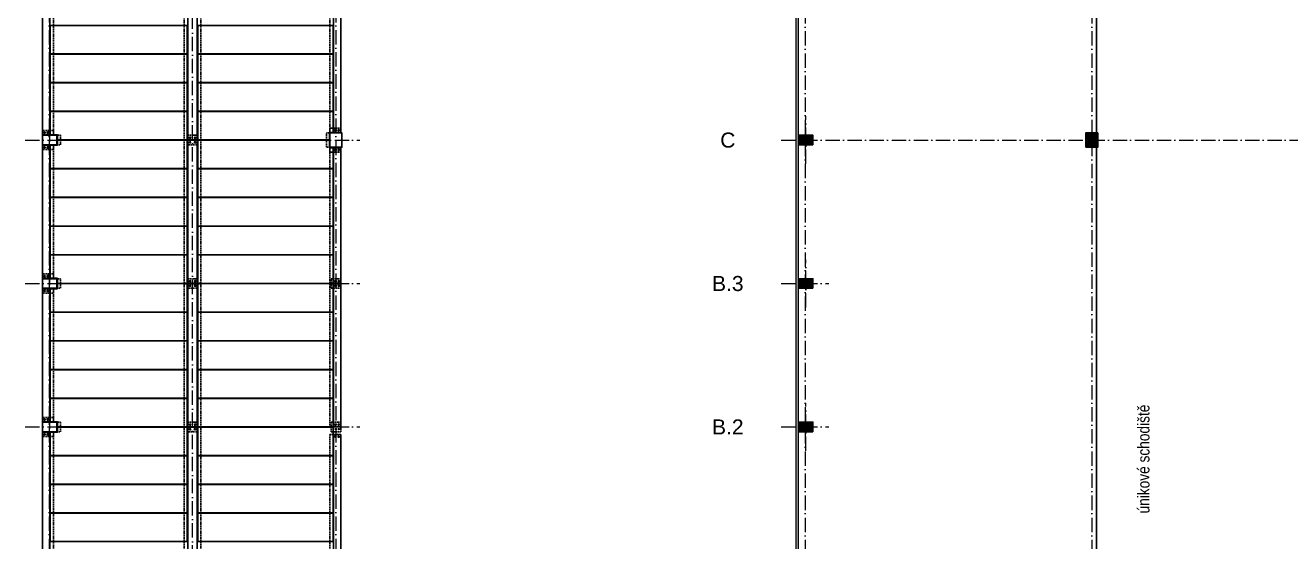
# Model space of a CAD drawing. Header units: millimetres. Extents: x 325046 to 1268204, y 1875583 to 2761998.
# Drawn here: x 527961 to 580926, y 2502093 to 2523693 of the extents above; entities that cross this region are included whole.
import ezdxf
from ezdxf.enums import TextEntityAlignment as Align

# ---------------------------------------------------------------- set-up
doc = ezdxf.new("R2010")
doc.units = ezdxf.units.MM
doc.header["$LTSCALE"] = 100
for name, pattern in [('ACAD_ISO10W100', [18.5, 12, -3, 0.5, -3]), ('DASHDOT', [1, 0.5, -0.25, 0, -0.25]), ('DASHED', [0.75, 0.5, -0.25])]:
    doc.linetypes.add(name, pattern=pattern)
for name, color, linetype in [('005', 9, 'Continuous'), ('025', 1, 'Continuous'), ('035', 7, 'Continuous'), ('050', 4, 'Continuous'), ('070', 6, 'Continuous'), ('KOTY', 2, 'Continuous'), ('ŽB- SLOUPY', 3, 'Continuous')]:
    doc.layers.add(name, color=color, linetype=linetype)
for name, color, linetype, lineweight in [('Objekty - osy', 5, 'ACAD_ISO10W100', 20), ('OBVODOVÝ PLÁŠŤ', 2, 'Continuous', 9), ('ŽB - Šraf-prefa', 253, 'Continuous', 13)]:
    doc.layers.add(name, color=color, linetype=linetype, lineweight=lineweight)
doc.layers.add('Popis OS', color=7, linetype='Continuous', true_color=0xbd0a5d)
doc.layers.add('Příprava na dock', color=7, linetype='Continuous', true_color=0x616161)
doc.layers.add('TECH - počty osob', color=7, linetype='Continuous', lineweight=9, true_color=0xf91a5d)
doc.layers.add('Šrafy - VÝPLŇ', color=7, linetype='Continuous', lineweight=15, true_color=0x9b9908)
doc.styles.add('ARIAL NARROW', font='ARIALN.TTF')
doc.styles.add('ARIL-TENKÝ', font='arial.ttf')

# ---------------------------------------------------------------- blocks, each defined once
blk = doc.blocks.new('PR24_PU')
at = {"layer": '035', "linetype": 'DASHED'}
for points in [[(1014329, -5436627), (1014329, -5436627), (1014329, -5436627), (1014329, -5436627), (1014329, -5436627), (1014329, -5436627), (1014329, -5436627), (1014179, -5436627), (1014179, -5430647), (1014329, -5430647), (1014329, -5430647), (1014329, -5430647)], [(1014729, -5436627), (1014729, -5436627), (1014729, -5436627), (1014729, -5436627), (1014729, -5436627), (1014729, -5436627), (1014729, -5436627), (1014879, -5436627), (1014879, -5430647), (1014729, -5430647), (1014729, -5430647), (1014729, -5430647)]]:
    blk.add_lwpolyline(points, dxfattribs=at)
at = {"layer": '035'}
blk.add_lwpolyline([(1014329, -5430647), (1014729, -5430647), (1014729, -5436627), (1014329, -5436627)], close=True, dxfattribs=at)
for centre in [(1014429, -5430737), (1014629, -5430737), (1014429, -5436537), (1014629, -5436537)]:
    blk.add_circle(centre, 25, dxfattribs=at)
at = {"layer": 'Příprava na dock', "linetype": 'DASHDOT', "ltscale": 0.5}
for points in [[(1014379, -5430737), (1014479, -5430737)], [(1014429, -5430687), (1014429, -5430787)], [(1014679, -5430737), (1014579, -5430737)], [(1014629, -5430687), (1014629, -5430787)], [(1014379, -5436537), (1014479, -5436537)], [(1014429, -5436587), (1014429, -5436487)], [(1014679, -5436537), (1014579, -5436537)], [(1014629, -5436587), (1014629, -5436487)]]:
    blk.add_lwpolyline(points, dxfattribs=at)
blk = doc.blocks.new('PR25_PU')
at = {"layer": '035', "linetype": 'DASHED'}
blk.add_lwpolyline([(1022429, -5430647), (1022429, -5430647), (1022429, -5430647), (1022429, -5430647), (1022429, -5430647), (1022429, -5430647), (1022429, -5430647), (1022279, -5430647), (1022279, -5436627), (1022429, -5436627), (1022429, -5436627), (1022429, -5436627)], dxfattribs=at)
at = {"layer": '035'}
blk.add_lwpolyline([(1022729, -5436627), (1022429, -5436627), (1022429, -5430647), (1022729, -5430647)], close=True, dxfattribs=at)
for centre in [(1022514, -5430737), (1022644, -5430737), (1022514, -5436537), (1022644, -5436537)]:
    blk.add_circle(centre, 25, dxfattribs=at)
at = {"layer": 'Příprava na dock', "linetype": 'DASHDOT', "ltscale": 0.5}
for points in [[(1022464, -5430737), (1022564, -5430737)], [(1022514, -5430687), (1022514, -5430787)], [(1022694, -5430737), (1022594, -5430737)], [(1022644, -5430687), (1022644, -5430787)], [(1022464, -5436537), (1022564, -5436537)], [(1022514, -5436587), (1022514, -5436487)], [(1022694, -5436537), (1022594, -5436537)], [(1022644, -5436587), (1022644, -5436487)]]:
    blk.add_lwpolyline(points, dxfattribs=at)
blk = doc.blocks.new('PR4_PU')
at = {"layer": '035', "linetype": 'DASHED'}
blk.add_lwpolyline([(540429, -5620464), (540429, -5620464), (540429, -5620464), (540429, -5620464), (540429, -5620464), (540429, -5620464), (540429, -5620464), (540279, -5620464), (540279, -5626134), (540429, -5626134), (540429, -5626134), (540429, -5626134)], dxfattribs=at)
at = {"layer": '035'}
blk.add_lwpolyline([(540729, -5626134), (540429, -5626134), (540429, -5620464), (540729, -5620464)], close=True, dxfattribs=at)
for centre in [(540514, -5620554), (540644, -5620554), (540514, -5626044), (540644, -5626044)]:
    blk.add_circle(centre, 25, dxfattribs=at)
at = {"layer": 'Příprava na dock', "linetype": 'DASHDOT', "ltscale": 0.5}
for points in [[(540464, -5620554), (540564, -5620554)], [(540514, -5620504), (540514, -5620604)], [(540694, -5620554), (540594, -5620554)], [(540644, -5620504), (540644, -5620604)], [(540464, -5626044), (540564, -5626044)], [(540514, -5626094), (540514, -5625994)], [(540694, -5626044), (540594, -5626044)], [(540644, -5626094), (540644, -5625994)]]:
    blk.add_lwpolyline(points, dxfattribs=at)
blk = doc.blocks.new('PR3_PU')
at = {"layer": '035'}
blk.add_lwpolyline([(524254, -5614234), (524554, -5614234), (524554, -5608674), (524254, -5608674)], close=True, dxfattribs=at)
at = {"layer": '035', "linetype": 'DASHED'}
blk.add_lwpolyline([(524554, -5608674), (524554, -5608674), (524554, -5608674), (524554, -5608674), (524554, -5608674), (524554, -5608674), (524554, -5608674), (524704, -5608674), (524704, -5614234), (524554, -5614234), (524554, -5614234), (524554, -5614234)], dxfattribs=at)
at = {"layer": '035'}
for centre in [(524339, -5608764), (524469, -5608764), (524339, -5614144), (524469, -5614144)]:
    blk.add_circle(centre, 25, dxfattribs=at)
at = {"layer": 'Příprava na dock', "linetype": 'DASHDOT', "ltscale": 0.5}
for points in [[(524289, -5608764), (524389, -5608764)], [(524339, -5608714), (524339, -5608814)], [(524519, -5608764), (524419, -5608764)], [(524469, -5608714), (524469, -5608814)], [(524289, -5614144), (524389, -5614144)], [(524339, -5614194), (524339, -5614094)], [(524519, -5614144), (524419, -5614144)], [(524469, -5614194), (524469, -5614094)]]:
    blk.add_lwpolyline(points, dxfattribs=at)
blk = doc.blocks.new('PR7_PU')
at = {"layer": '035'}
blk.add_lwpolyline([(540729, -5650134), (540429, -5650134), (540429, -5644464), (540729, -5644464)], close=True, dxfattribs=at)
at = {"layer": '035', "linetype": 'DASHED'}
blk.add_lwpolyline([(540429, -5644574), (540429, -5644574), (540429, -5644574), (540429, -5644574), (540429, -5644574), (540429, -5644574), (540429, -5644574), (540279, -5644574), (540279, -5650134), (540429, -5650134), (540429, -5650134), (540429, -5650134)], dxfattribs=at)
at = {"layer": '035'}
for centre in [(540514, -5644554), (540644, -5644554), (540514, -5650044), (540644, -5650044)]:
    blk.add_circle(centre, 25, dxfattribs=at)
at = {"layer": 'Příprava na dock', "linetype": 'DASHDOT', "ltscale": 0.5}
for points in [[(540464, -5644554), (540564, -5644554)], [(540514, -5644504), (540514, -5644604)], [(540694, -5644554), (540594, -5644554)], [(540644, -5644504), (540644, -5644604)], [(540464, -5650044), (540564, -5650044)], [(540514, -5650094), (540514, -5649994)], [(540694, -5650044), (540594, -5650044)], [(540644, -5650094), (540644, -5649994)]]:
    blk.add_lwpolyline(points, dxfattribs=at)
blk = doc.blocks.new('PR1.1_PU')
at = {"layer": '005', "linetype": 'DASHDOT', "ltscale": 0.5}
for points in [[(520259, -5682554), (520359, -5682554)], [(520309, -5682504), (520309, -5682604)], [(520559, -5682554), (520459, -5682554)], [(520509, -5682504), (520509, -5682604)], [(520259, -5688354), (520359, -5688354)], [(520309, -5688404), (520309, -5688304)], [(520559, -5688354), (520459, -5688354)], [(520509, -5688404), (520509, -5688304)]]:
    blk.add_lwpolyline(points, dxfattribs=at)
at = {"layer": '035', "linetype": 'DASHED'}
for points in [[(520209, -5682464), (520209, -5682464), (520209, -5682464), (520209, -5682464), (520209, -5682464), (520209, -5682464), (520209, -5682464), (520059, -5682464), (520059, -5688444), (520209, -5688444), (520209, -5688444), (520209, -5688444)], [(520609, -5682464), (520609, -5682464), (520609, -5682464), (520609, -5682464), (520609, -5682464), (520609, -5682464), (520609, -5682464), (520759, -5682464), (520759, -5688234), (520609, -5688234), (520609, -5688334), (520609, -5688334)]]:
    blk.add_lwpolyline(points, dxfattribs=at)
at = {"layer": '035'}
blk.add_lwpolyline([(520209, -5688444), (520609, -5688444), (520609, -5682464), (520209, -5682464)], close=True, dxfattribs=at)
for centre in [(520309, -5682554), (520509, -5682554), (520309, -5688354), (520509, -5688354)]:
    blk.add_circle(centre, 25, dxfattribs=at)

msp = doc.modelspace()

# ---------------------------------------------------------------- hatches: boundary and pattern name
at = {"layer": '025'}
h = msp.add_hatch(color=256, dxfattribs=at)
h.dxf.hatch_style = 1
edge = h.paths.add_edge_path()
edge.add_arc((528770.8, 2519202.7), 10, 0, 360)
h = msp.add_hatch(color=256, dxfattribs=at)
h.dxf.hatch_style = 1
edge = h.paths.add_edge_path()
edge.add_arc((528900.8, 2519202.7), 10, 0, 360)
h = msp.add_hatch(color=256, dxfattribs=at)
h.dxf.hatch_style = 1
edge = h.paths.add_edge_path()
edge.add_arc((540945.8, 2519302.7), 10, 0, 360)
h = msp.add_hatch(color=256, dxfattribs=at)
h.dxf.hatch_style = 1
edge = h.paths.add_edge_path()
edge.add_arc((541075.8, 2519302.7), 10, 0, 360)
h = msp.add_hatch(color=256, dxfattribs=at)
h.dxf.hatch_style = 1
edge = h.paths.add_edge_path()
edge.add_arc((528770.8, 2518582.7), 10, 0, 360)
h = msp.add_hatch(color=256, dxfattribs=at)
h.dxf.hatch_style = 1
edge = h.paths.add_edge_path()
edge.add_arc((528900.8, 2518582.7), 10, 0, 360)
h = msp.add_hatch(color=256, dxfattribs=at)
h.dxf.hatch_style = 1
edge = h.paths.add_edge_path()
edge.add_arc((534860.8, 2518992.7), 10, 0, 360)
h = msp.add_hatch(color=256, dxfattribs=at)
h.dxf.hatch_style = 1
edge = h.paths.add_edge_path()
edge.add_arc((534860.8, 2518792.7), 10, 0, 360)
h = msp.add_hatch(color=256, dxfattribs=at)
h.dxf.hatch_style = 1
edge = h.paths.add_edge_path()
edge.add_arc((535060.8, 2518992.7), 10, 0, 360)
h = msp.add_hatch(color=256, dxfattribs=at)
h.dxf.hatch_style = 1
edge = h.paths.add_edge_path()
edge.add_arc((535060.8, 2518792.7), 10, 0, 360)
h = msp.add_hatch(color=256, dxfattribs=at)
h.dxf.hatch_style = 1
edge = h.paths.add_edge_path()
edge.add_arc((540945.8, 2518482.7), 10, 0, 360)
h = msp.add_hatch(color=256, dxfattribs=at)
h.dxf.hatch_style = 1
edge = h.paths.add_edge_path()
edge.add_arc((541075.8, 2518482.7), 10, 0, 360)
h = msp.add_hatch(color=256, dxfattribs=at)
h.dxf.hatch_style = 1
edge = h.paths.add_edge_path()
edge.add_arc((528770.8, 2513202.7), 10, 0, 360)
h = msp.add_hatch(color=256, dxfattribs=at)
h.dxf.hatch_style = 1
edge = h.paths.add_edge_path()
edge.add_arc((528900.8, 2513202.7), 10, 0, 360)
h = msp.add_hatch(color=256, dxfattribs=at)
h.dxf.hatch_style = 1
edge = h.paths.add_edge_path()
edge.add_arc((534860.8, 2512992.7), 10, 0, 360)
h = msp.add_hatch(color=256, dxfattribs=at)
h.dxf.hatch_style = 1
edge = h.paths.add_edge_path()
edge.add_arc((534860.8, 2512792.7), 10, 0, 360)
h = msp.add_hatch(color=256, dxfattribs=at)
h.dxf.hatch_style = 1
edge = h.paths.add_edge_path()
edge.add_arc((535060.8, 2512992.7), 10, 0, 360)
h = msp.add_hatch(color=256, dxfattribs=at)
h.dxf.hatch_style = 1
edge = h.paths.add_edge_path()
edge.add_arc((535060.8, 2512792.7), 10, 0, 360)
h = msp.add_hatch(color=256, dxfattribs=at)
h.dxf.hatch_style = 1
edge = h.paths.add_edge_path()
edge.add_arc((540945.8, 2512992.7), 10, 0, 360)
h = msp.add_hatch(color=256, dxfattribs=at)
h.dxf.hatch_style = 1
edge = h.paths.add_edge_path()
edge.add_arc((540945.8, 2512792.7), 10, 0, 360)
h = msp.add_hatch(color=256, dxfattribs=at)
h.dxf.hatch_style = 1
edge = h.paths.add_edge_path()
edge.add_arc((541075.8, 2512992.7), 10, 0, 360)
h = msp.add_hatch(color=256, dxfattribs=at)
h.dxf.hatch_style = 1
edge = h.paths.add_edge_path()
edge.add_arc((541075.8, 2512792.7), 10, 0, 360)
h = msp.add_hatch(color=256, dxfattribs=at)
h.dxf.hatch_style = 1
edge = h.paths.add_edge_path()
edge.add_arc((528770.8, 2512582.7), 10, 0, 360)
h = msp.add_hatch(color=256, dxfattribs=at)
h.dxf.hatch_style = 1
edge = h.paths.add_edge_path()
edge.add_arc((528900.8, 2512582.7), 10, 0, 360)
h = msp.add_hatch(color=256, dxfattribs=at)
h.dxf.hatch_style = 1
edge = h.paths.add_edge_path()
edge.add_arc((528770.8, 2507202.7), 10, 0, 360)
h = msp.add_hatch(color=256, dxfattribs=at)
h.dxf.hatch_style = 1
edge = h.paths.add_edge_path()
edge.add_arc((528900.8, 2507202.7), 10, 0, 360)
h = msp.add_hatch(color=256, dxfattribs=at)
h.dxf.hatch_style = 1
edge = h.paths.add_edge_path()
edge.add_arc((534860.8, 2506992.7), 10, 0, 360)
h = msp.add_hatch(color=256, dxfattribs=at)
h.dxf.hatch_style = 1
edge = h.paths.add_edge_path()
edge.add_arc((535060.8, 2506992.7), 10, 0, 360)
h = msp.add_hatch(color=256, dxfattribs=at)
h.dxf.hatch_style = 1
edge = h.paths.add_edge_path()
edge.add_arc((540945.8, 2506992.7), 10, 0, 360)
h = msp.add_hatch(color=256, dxfattribs=at)
h.dxf.hatch_style = 1
edge = h.paths.add_edge_path()
edge.add_arc((541075.8, 2506992.7), 10, 0, 360)
h = msp.add_hatch(color=256, dxfattribs=at)
h.dxf.hatch_style = 1
edge = h.paths.add_edge_path()
edge.add_arc((528770.8, 2506582.7), 10, 0, 360)
h = msp.add_hatch(color=256, dxfattribs=at)
h.dxf.hatch_style = 1
edge = h.paths.add_edge_path()
edge.add_arc((528900.8, 2506582.7), 10, 0, 360)
h = msp.add_hatch(color=256, dxfattribs=at)
h.dxf.hatch_style = 1
edge = h.paths.add_edge_path()
edge.add_arc((534860.8, 2506792.7), 10, 0, 360)
h = msp.add_hatch(color=256, dxfattribs=at)
h.dxf.hatch_style = 1
edge = h.paths.add_edge_path()
edge.add_arc((535060.8, 2506792.7), 10, 0, 360)
h = msp.add_hatch(color=256, dxfattribs=at)
h.dxf.hatch_style = 1
edge = h.paths.add_edge_path()
edge.add_arc((540945.8, 2506792.7), 10, 0, 360)
h = msp.add_hatch(color=256, dxfattribs=at)
h.dxf.hatch_style = 1
edge = h.paths.add_edge_path()
edge.add_arc((541075.8, 2506792.7), 10, 0, 360)
at = {"layer": 'Šrafy - VÝPLŇ', "linetype": 'ByBlock', "ltscale": 100}
h = msp.add_hatch(color=256, dxfattribs=at)
h.dxf.hatch_style = 1
h.paths.add_polyline_path([(560325.8, 2531242.7), (560205.8, 2531242.7), (560205.8, 2470422.7), (632970.8, 2470422.7), (632970.8, 2470542.7), (560325.8, 2470542.7)])
at = {"layer": 'ŽB - Šraf-prefa'}
h = msp.add_hatch(color=256, dxfattribs=at)
h.dxf.hatch_style = 1
h.paths.add_polyline_path([(560925.8, 2518692.7), (560925.8, 2519092.7), (560325.8, 2519092.7), (560325.8, 2518692.7)])
h = msp.add_hatch(color=256, dxfattribs=at)
h.dxf.hatch_style = 1
h.paths.add_polyline_path([(572350.8, 2518592.7), (572850.8, 2518592.7), (572850.8, 2519192.7), (572350.8, 2519192.7)])
h = msp.add_hatch(color=256, dxfattribs=at)
h.dxf.hatch_style = 1
h.paths.add_polyline_path([(560925.8, 2512692.7), (560925.8, 2513092.7), (560325.8, 2513092.7), (560325.8, 2512692.7)])
h = msp.add_hatch(color=256, dxfattribs=at)
h.dxf.hatch_style = 1
h.paths.add_polyline_path([(560925.8, 2506692.7), (560925.8, 2507092.7), (560325.8, 2507092.7), (560325.8, 2506692.7)])

# ---------------------------------------------------------------- linework, layer by layer
msp.add_line((572800.8, 2471142.7), (572800.8, 2530692.7))
at = {"layer": '005'}
for points in [[(534740.8, 2522497.7), (534740.8, 2523687.7), (529005.8, 2523687.7), (529005.8, 2522497.7)], [(535180.8, 2523687.7), (535180.8, 2522497.7), (540840.8, 2522497.7), (540840.8, 2523687.7)], [(534740.8, 2522487.7), (534740.8, 2521297.7), (529005.8, 2521297.7), (529005.8, 2522487.7)], [(535180.8, 2522487.7), (535180.8, 2521297.7), (540840.8, 2521297.7), (540840.8, 2522487.7)], [(534740.8, 2521287.7), (534740.8, 2520097.7), (529005.8, 2520097.7), (529005.8, 2521287.7)], [(535180.8, 2521287.7), (535180.8, 2520097.7), (540840.8, 2520097.7), (540840.8, 2521287.7)], [(534740.8, 2520087.7), (534740.8, 2519112.7), (534740.8, 2519112.7), (534740.8, 2518897.7), (529305.8, 2518897.7), (529305.8, 2519112.7), (529005.8, 2519112.7), (529005.8, 2520087.7)], [(535180.8, 2520087.7), (535180.8, 2519112.7), (535180.8, 2519112.7), (535180.8, 2518897.7), (540690.8, 2518897.7), (540690.8, 2519212.7), (540840.8, 2519212.7), (540840.8, 2520087.7)], [(534740.8, 2517697.7), (534740.8, 2518672.7), (534740.8, 2518672.7), (534740.8, 2518887.7), (529305.8, 2518887.7), (529305.8, 2518672.7), (529005.8, 2518672.7), (529005.8, 2517697.7)], [(535180.8, 2517697.7), (535180.8, 2518672.7), (535180.8, 2518672.7), (535180.8, 2518887.7), (540690.8, 2518887.7), (540690.8, 2518572.7), (540840.8, 2518572.7), (540840.8, 2517697.7)], [(534740.8, 2516497.7), (534740.8, 2517687.7), (529005.8, 2517687.7), (529005.8, 2516497.7)], [(535180.8, 2517687.7), (535180.8, 2516497.7), (540840.8, 2516497.7), (540840.8, 2517687.7)], [(534740.8, 2516487.7), (534740.8, 2515297.7), (529005.8, 2515297.7), (529005.8, 2516487.7)], [(535180.8, 2516487.7), (535180.8, 2515297.7), (540840.8, 2515297.7), (540840.8, 2516487.7)], [(534740.8, 2515287.7), (534740.8, 2514097.7), (529005.8, 2514097.7), (529005.8, 2515287.7)], [(535180.8, 2515287.7), (535180.8, 2514097.7), (540840.8, 2514097.7), (540840.8, 2515287.7)], [(534740.8, 2514087.7), (534740.8, 2513112.7), (534740.8, 2513112.7), (534740.8, 2512897.7), (529305.8, 2512897.7), (529305.8, 2513112.7), (529005.8, 2513112.7), (529005.8, 2514087.7)], [(535180.8, 2512897.7), (535180.8, 2514087.7), (540840.8, 2514087.7), (540840.8, 2512897.7)], [(534740.8, 2511697.7), (534740.8, 2512672.7), (534740.8, 2512672.7), (534740.8, 2512887.7), (529305.8, 2512887.7), (529305.8, 2512672.7), (529005.8, 2512672.7), (529005.8, 2511697.7)], [(535180.8, 2512887.7), (535180.8, 2511697.7), (540840.8, 2511697.7), (540840.8, 2512887.7)], [(534740.8, 2510497.7), (534740.8, 2511687.7), (529005.8, 2511687.7), (529005.8, 2510497.7)], [(535180.8, 2511687.7), (535180.8, 2510497.7), (540840.8, 2510497.7), (540840.8, 2511687.7)], [(534740.8, 2510487.7), (534740.8, 2509297.7), (529005.8, 2509297.7), (529005.8, 2510487.7)], [(535180.8, 2510487.7), (535180.8, 2509297.7), (540840.8, 2509297.7), (540840.8, 2510487.7)], [(534740.8, 2509287.7), (534740.8, 2508097.7), (529005.8, 2508097.7), (529005.8, 2509287.7)], [(535180.8, 2509287.7), (535180.8, 2508097.7), (540840.8, 2508097.7), (540840.8, 2509287.7)], [(534740.8, 2508087.7), (534740.8, 2507112.7), (534740.8, 2507112.7), (534740.8, 2506897.7), (529305.8, 2506897.7), (529305.8, 2507112.7), (529005.8, 2507112.7), (529005.8, 2508087.7)], [(535180.8, 2506897.7), (535180.8, 2508087.7), (540840.8, 2508087.7), (540840.8, 2506897.7)], [(534740.8, 2505697.7), (534740.8, 2506672.7), (534740.8, 2506672.7), (534740.8, 2506887.7), (529305.8, 2506887.7), (529305.8, 2506672.7), (529005.8, 2506672.7), (529005.8, 2505697.7)], [(535180.8, 2506887.7), (535180.8, 2505697.7), (540840.8, 2505697.7), (540840.8, 2506887.7)], [(534740.8, 2504497.7), (534740.8, 2505687.7), (529005.8, 2505687.7), (529005.8, 2504497.7)], [(535180.8, 2505687.7), (535180.8, 2504497.7), (540840.8, 2504497.7), (540840.8, 2505687.7)], [(534740.8, 2504487.7), (534740.8, 2503297.7), (529005.8, 2503297.7), (529005.8, 2504487.7)], [(535180.8, 2504487.7), (535180.8, 2503297.7), (540840.8, 2503297.7), (540840.8, 2504487.7)], [(534740.8, 2503287.7), (534740.8, 2502097.7), (529005.8, 2502097.7), (529005.8, 2503287.7)], [(535180.8, 2503287.7), (535180.8, 2502097.7), (540840.8, 2502097.7), (540840.8, 2503287.7)]]:
    msp.add_lwpolyline(points, close=True, dxfattribs=at)
at = {"layer": '005', "linetype": 'DASHDOT', "ltscale": 0.5}
for points in [[(528720.8, 2519202.7), (528820.8, 2519202.7)], [(528770.8, 2519252.7), (528770.8, 2519152.7)], [(528850.8, 2519202.7), (528950.8, 2519202.7)], [(528900.8, 2519252.7), (528900.8, 2519152.7)], [(534860.8, 2518942.7), (534860.8, 2519042.7)], [(535060.8, 2518942.7), (535060.8, 2519042.7)], [(540995.8, 2519302.7), (540895.8, 2519302.7)], [(540945.8, 2519352.7), (540945.8, 2519252.7)], [(541125.8, 2519302.7), (541025.8, 2519302.7)], [(541075.8, 2519352.7), (541075.8, 2519252.7)], [(528720.8, 2518582.7), (528820.8, 2518582.7)], [(528770.8, 2518532.7), (528770.8, 2518632.7)], [(528850.8, 2518582.7), (528950.8, 2518582.7)], [(528900.8, 2518532.7), (528900.8, 2518632.7)], [(534810.8, 2518992.7), (534910.8, 2518992.7)], [(534810.8, 2518792.7), (534910.8, 2518792.7)], [(534810.8, 2518792.7), (534910.8, 2518792.7)], [(534860.8, 2518842.7), (534860.8, 2518742.7)], [(534860.8, 2518842.7), (534860.8, 2518742.7)], [(535010.8, 2518992.7), (535110.8, 2518992.7)], [(535110.8, 2518792.7), (535010.8, 2518792.7)], [(535010.8, 2518792.7), (535110.8, 2518792.7)], [(535060.8, 2518842.7), (535060.8, 2518742.7)], [(535060.8, 2518842.7), (535060.8, 2518742.7)], [(540945.8, 2518432.7), (540945.8, 2518532.7)], [(541075.8, 2518432.7), (541075.8, 2518532.7)], [(540995.8, 2518482.7), (540895.8, 2518482.7)], [(541125.8, 2518482.7), (541025.8, 2518482.7)], [(528720.8, 2513202.7), (528820.8, 2513202.7)], [(528770.8, 2513252.7), (528770.8, 2513152.7)], [(528850.8, 2513202.7), (528950.8, 2513202.7)], [(528900.8, 2513252.7), (528900.8, 2513152.7)], [(534810.8, 2512992.7), (534910.8, 2512992.7)], [(534810.8, 2512792.7), (534910.8, 2512792.7)], [(534810.8, 2512792.7), (534910.8, 2512792.7)], [(534860.8, 2512942.7), (534860.8, 2513042.7)], [(534860.8, 2512842.7), (534860.8, 2512742.7)], [(534860.8, 2512842.7), (534860.8, 2512742.7)], [(535010.8, 2512992.7), (535110.8, 2512992.7)], [(535110.8, 2512792.7), (535010.8, 2512792.7)], [(535010.8, 2512792.7), (535110.8, 2512792.7)], [(535060.8, 2512942.7), (535060.8, 2513042.7)], [(535060.8, 2512842.7), (535060.8, 2512742.7)], [(535060.8, 2512842.7), (535060.8, 2512742.7)], [(540995.8, 2512992.7), (540895.8, 2512992.7)], [(540995.8, 2512792.7), (540895.8, 2512792.7)], [(540945.8, 2512942.7), (540945.8, 2513042.7)], [(540945.8, 2512842.7), (540945.8, 2512742.7)], [(541125.8, 2512992.7), (541025.8, 2512992.7)], [(541125.8, 2512792.7), (541025.8, 2512792.7)], [(541075.8, 2512942.7), (541075.8, 2513042.7)], [(541075.8, 2512842.7), (541075.8, 2512742.7)], [(528720.8, 2512582.7), (528820.8, 2512582.7)], [(528770.8, 2512532.7), (528770.8, 2512632.7)], [(528850.8, 2512582.7), (528950.8, 2512582.7)], [(528900.8, 2512532.7), (528900.8, 2512632.7)], [(528720.8, 2507202.7), (528820.8, 2507202.7)], [(528770.8, 2507252.7), (528770.8, 2507152.7)], [(528850.8, 2507202.7), (528950.8, 2507202.7)], [(528900.8, 2507252.7), (528900.8, 2507152.7)], [(534810.8, 2506992.7), (534910.8, 2506992.7)], [(534860.8, 2506942.7), (534860.8, 2507042.7)], [(534860.8, 2506842.7), (534860.8, 2506742.7)], [(534860.8, 2506842.7), (534860.8, 2506742.7)], [(535010.8, 2506992.7), (535110.8, 2506992.7)], [(535060.8, 2506942.7), (535060.8, 2507042.7)], [(535060.8, 2506842.7), (535060.8, 2506742.7)], [(535060.8, 2506842.7), (535060.8, 2506742.7)], [(540995.8, 2506992.7), (540895.8, 2506992.7)], [(540945.8, 2506942.7), (540945.8, 2507042.7)], [(540945.8, 2506842.7), (540945.8, 2506742.7)], [(541125.8, 2506992.7), (541025.8, 2506992.7)], [(541075.8, 2506942.7), (541075.8, 2507042.7)], [(541075.8, 2506842.7), (541075.8, 2506742.7)], [(528720.8, 2506582.7), (528820.8, 2506582.7)], [(528770.8, 2506532.7), (528770.8, 2506632.7)], [(528850.8, 2506582.7), (528950.8, 2506582.7)], [(528900.8, 2506532.7), (528900.8, 2506632.7)], [(534810.8, 2506792.7), (534910.8, 2506792.7)], [(534810.8, 2506792.7), (534910.8, 2506792.7)], [(535110.8, 2506792.7), (535010.8, 2506792.7)], [(535010.8, 2506792.7), (535110.8, 2506792.7)], [(540995.8, 2506792.7), (540895.8, 2506792.7)], [(541125.8, 2506792.7), (541025.8, 2506792.7)]]:
    msp.add_lwpolyline(points, dxfattribs=at)
at = {"layer": '025'}
for centre in [(528770.8, 2519202.7), (528900.8, 2519202.7), (540945.8, 2519302.7), (541075.8, 2519302.7), (528770.8, 2518582.7), (528900.8, 2518582.7), (534860.8, 2518992.7), (534860.8, 2518792.7), (535060.8, 2518992.7), (535060.8, 2518792.7), (540945.8, 2518482.7), (541075.8, 2518482.7), (528770.8, 2513202.7), (528900.8, 2513202.7), (534860.8, 2512992.7), (534860.8, 2512792.7), (535060.8, 2512992.7), (535060.8, 2512792.7), (540945.8, 2512992.7), (540945.8, 2512792.7), (541075.8, 2512992.7), (541075.8, 2512792.7), (528770.8, 2512582.7), (528900.8, 2512582.7), (528770.8, 2507202.7), (528900.8, 2507202.7), (534860.8, 2506992.7), (535060.8, 2506992.7), (540945.8, 2506992.7), (541075.8, 2506992.7), (528770.8, 2506582.7), (528900.8, 2506582.7), (534860.8, 2506792.7), (535060.8, 2506792.7), (540945.8, 2506792.7), (541075.8, 2506792.7)]:
    msp.add_circle(centre, 10, dxfattribs=at)
at = {"layer": '050', "linetype": 'DASHED'}
for points in [[(528685.8, 2519092.7), (528685.8, 2519292.7), (529135.8, 2519292.7), (529135.8, 2519092.7)], [(529285.8, 2518692.7), (529435.8, 2518692.7), (529435.8, 2519092.7), (529285.8, 2519092.7)], [(540710.8, 2518592.7), (540560.8, 2518592.7), (540560.8, 2519192.7), (540710.8, 2519192.7)], [(541160.8, 2519192.7), (541160.8, 2519392.7), (540710.8, 2519392.7), (540710.8, 2519192.7)], [(528685.8, 2518692.7), (528685.8, 2518492.7), (529135.8, 2518492.7), (529135.8, 2518692.7)], [(541160.8, 2518592.7), (541160.8, 2518392.7), (540710.8, 2518392.7), (540710.8, 2518592.7)], [(528685.8, 2513092.7), (528685.8, 2513292.7), (529135.8, 2513292.7), (529135.8, 2513092.7)], [(528685.8, 2512692.7), (528685.8, 2512492.7), (529135.8, 2512492.7), (529135.8, 2512692.7)], [(529285.8, 2512692.7), (529435.8, 2512692.7), (529435.8, 2513092.7), (529285.8, 2513092.7)], [(528685.8, 2507092.7), (528685.8, 2507292.7), (529135.8, 2507292.7), (529135.8, 2507092.7)], [(529285.8, 2506692.7), (529435.8, 2506692.7), (529435.8, 2507092.7), (529285.8, 2507092.7)], [(528685.8, 2506692.7), (528685.8, 2506492.7), (529135.8, 2506492.7), (529135.8, 2506692.7)]]:
    msp.add_lwpolyline(points, dxfattribs=at)
at = {"layer": '070', "ltscale": 0.5}
for points in [[(529285.8, 2518692.7), (529285.8, 2519092.7), (528685.8, 2519092.7), (528685.8, 2518692.7)], [(540710.8, 2518592.7), (541210.8, 2518592.7), (541210.8, 2519192.7), (540710.8, 2519192.7)], [(529285.8, 2512692.7), (529285.8, 2513092.7), (528685.8, 2513092.7), (528685.8, 2512692.7)], [(529285.8, 2506692.7), (529285.8, 2507092.7), (528685.8, 2507092.7), (528685.8, 2506692.7)]]:
    msp.add_lwpolyline(points, close=True, dxfattribs=at)
at = {"layer": '070', "linetype": 'DASHED'}
for points in [[(535160.8, 2518692.7), (534760.8, 2518692.7), (534760.8, 2519092.7), (535160.8, 2519092.7)], [(535160.8, 2512692.7), (534760.8, 2512692.7), (534760.8, 2513092.7), (535160.8, 2513092.7)], [(541160.8, 2512692.7), (540760.8, 2512692.7), (540760.8, 2513092.7), (541160.8, 2513092.7)], [(535160.8, 2506692.7), (534760.8, 2506692.7), (534760.8, 2507092.7), (535160.8, 2507092.7)], [(541160.8, 2506692.7), (540760.8, 2506692.7), (540760.8, 2507092.7), (541160.8, 2507092.7)]]:
    msp.add_lwpolyline(points, close=True, dxfattribs=at)
at = {"layer": 'Objekty - osy', "ltscale": 0.5}
for points in [[(560600.8, 2591892.7), (560600.8, 2469892.7)], [(572600.8, 2591892.7), (572600.8, 2469892.7)], [(528960.8, 2567892.7), (528960.8, 2469892.7)], [(534960.8, 2469892.7), (534960.8, 2567892.7)], [(540960.8, 2567892.7), (540960.8, 2469892.7)], [(528985.8, 2517892.7), (528985.8, 2519892.7)], [(560625.8, 2517892.7), (560625.8, 2519892.7)], [(527960.8, 2518892.7), (541960.8, 2518892.7)], [(559600.8, 2518892.7), (647103.9, 2518892.7)], [(528985.8, 2511892.7), (528985.8, 2513892.7)], [(560625.8, 2511892.7), (560625.8, 2513892.7)], [(527960.8, 2512892.7), (541960.8, 2512892.7)], [(559600.8, 2512892.7), (561592, 2512892.7)], [(528985.8, 2505892.7), (528985.8, 2507892.7)], [(560625.8, 2505892.7), (560625.8, 2507892.7)], [(527960.8, 2506892.7), (541960.8, 2506892.7)], [(559600.8, 2506892.7), (561592, 2506892.7)]]:
    msp.add_lwpolyline(points, dxfattribs=at)
at = {"layer": 'OBVODOVÝ PLÁŠŤ'}
msp.add_lwpolyline([(560325.8, 2531242.7), (560205.8, 2531242.7), (560205.8, 2470422.7), (632970.8, 2470422.7), (632970.8, 2470542.7), (560325.8, 2470542.7), (560325.8, 2531242.7)], dxfattribs=at)
at = {"layer": 'ŽB- SLOUPY'}
for points in [[(560925.8, 2518692.7), (560925.8, 2519092.7), (560325.8, 2519092.7), (560325.8, 2518692.7)], [(572350.8, 2518592.7), (572850.8, 2518592.7), (572850.8, 2519192.7), (572350.8, 2519192.7)], [(560925.8, 2512692.7), (560925.8, 2513092.7), (560325.8, 2513092.7), (560325.8, 2512692.7)], [(560925.8, 2506692.7), (560925.8, 2507092.7), (560325.8, 2507092.7), (560325.8, 2506692.7)]]:
    msp.add_lwpolyline(points, close=True, dxfattribs=at)

# ---------------------------------------------------------------- block references
at = {"layer": 'KOTY', "xscale": -1, "rotation": 180}
for name, p in [('PR24_PU', (-479568.1, -2911744.1)), ('PR4_PU', (432, -3107561.3)), ('PR7_PU', (432, -3143561.3))]:
    msp.add_blockref(name, p, dxfattribs=at)
at = {"layer": 'KOTY'}
for name, p in [('PR4_PU', (432, 8145346.7)), ('PR3_PU', (4432, 8133346.7)), ('PR3_PU', (4432, 8127346.7)), ('PR24_PU', (-479568.1, 7949529.5)), ('PR3_PU', (4432, 8121346.7)), ('PR24_PU', (-479568.1, 7943529.5)), ('PR25_PU', (-481568.1, 7943529.5)), ('PR3_PU', (4432, 8115346.7))]:
    msp.add_blockref(name, p, dxfattribs=at)
at = {"layer": 'KOTY', "ltscale": 0.5}
msp.add_blockref('PR1.1_PU', (14551.4, 8189346.7), dxfattribs=at)

# ---------------------------------------------------------------- texts
at = {"layer": 'Popis OS', "linetype": 'ByBlock', "style": 'ARIL-TENKÝ'}
for s, p in [('C', (557365.1, 2518892.7)), ('B.3', (557365.1, 2512892.7)), ('B.2', (557365.1, 2506892.7))]:
    msp.add_text(s, height=630, dxfattribs=at).set_placement(p, align=Align.MIDDLE_CENTER)
at = {"layer": 'TECH - počty osob', "style": 'ARIAL NARROW'}
msp.add_text('únikové schodiště', height=500, rotation=90, dxfattribs=at).set_placement((575015.4, 2503272.3))

doc.saveas('drawing.dxf')
